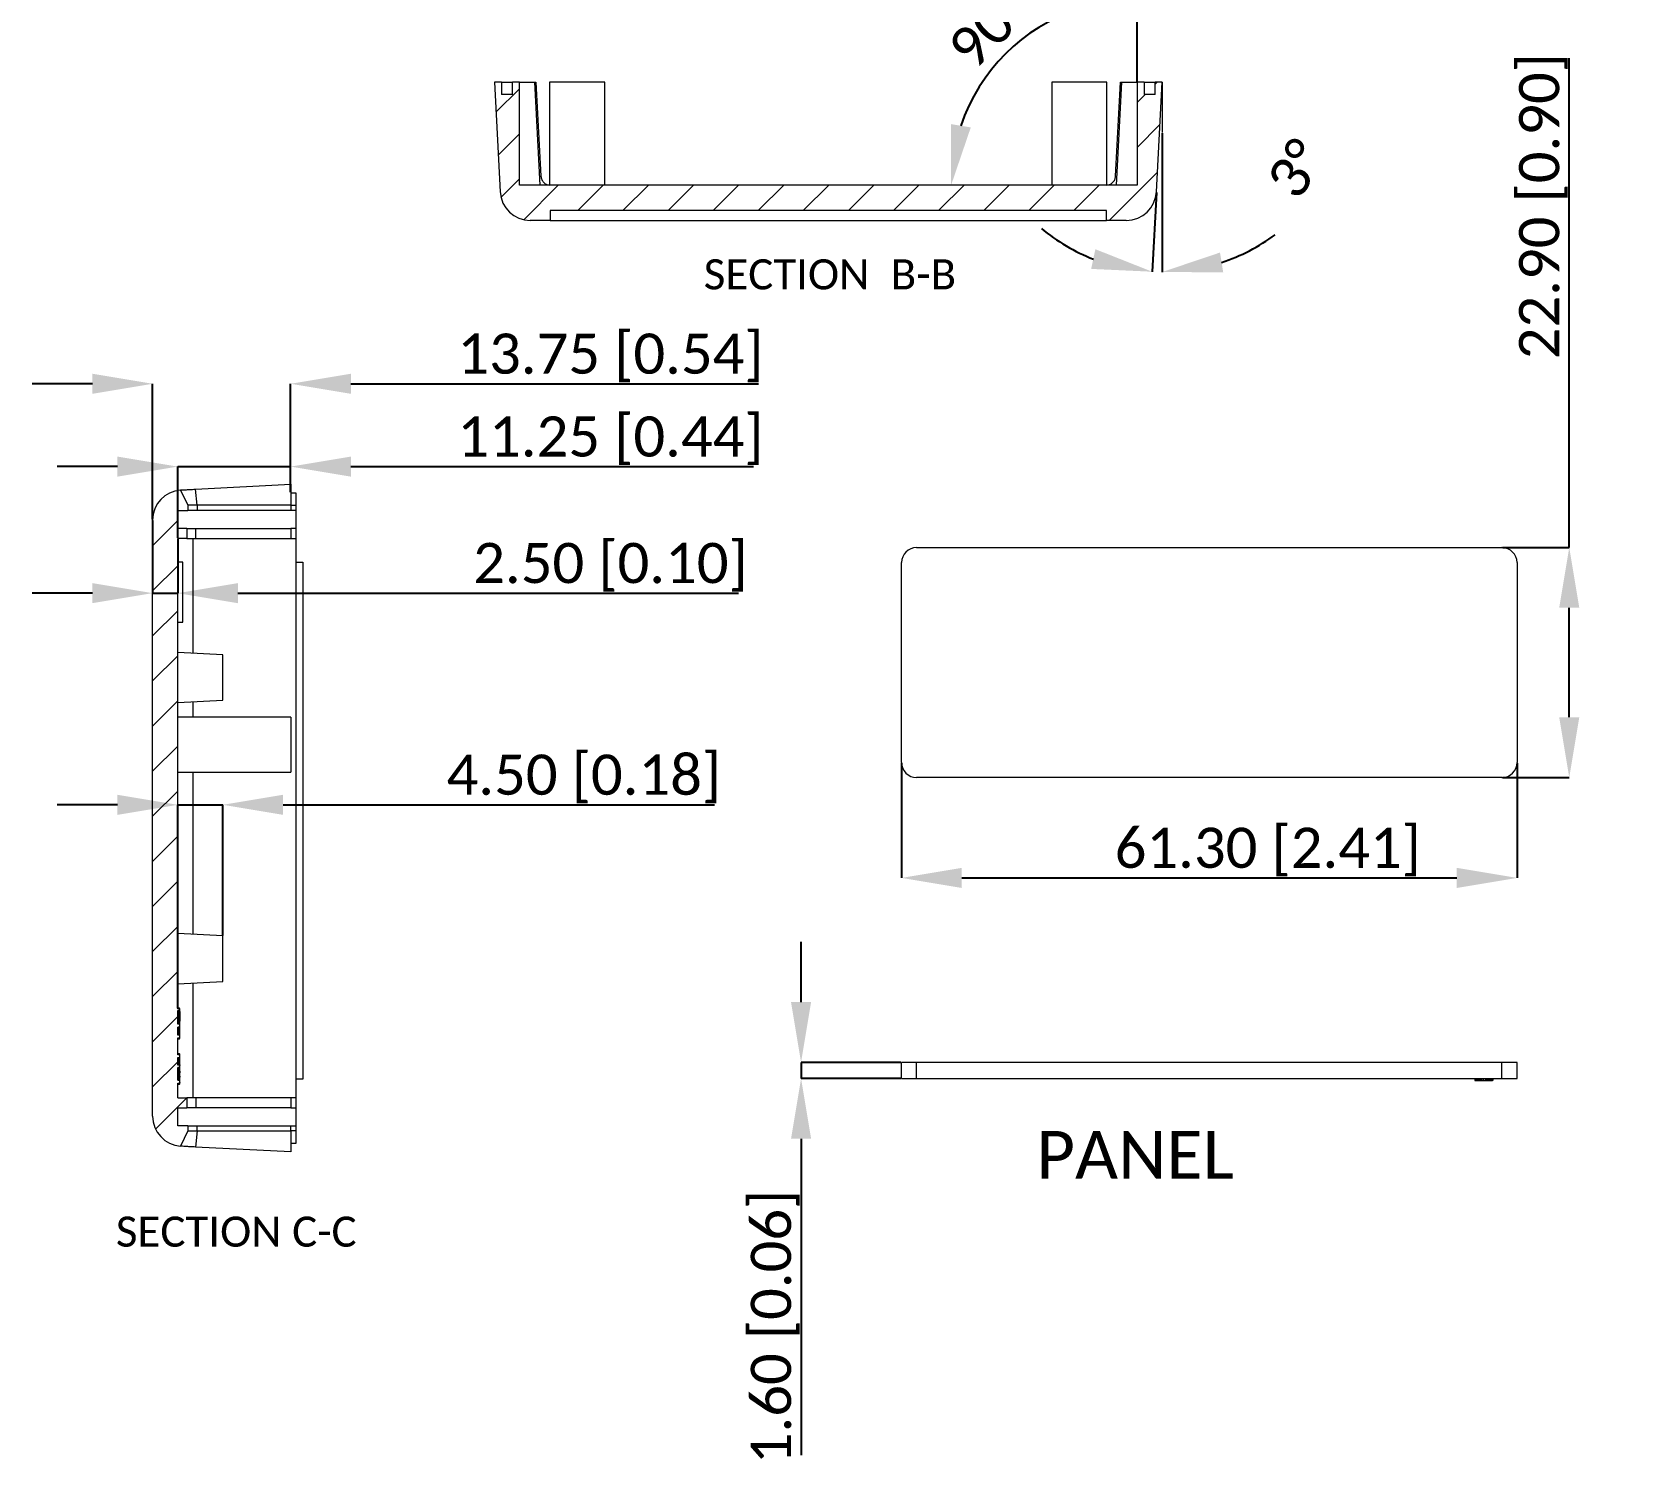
# Model space of a CAD drawing. Header units: millimetres. Extents: x 305 to 730, y -58 to 227.
# Drawn here: x 385.7 to 545.7, y -58.1 to 83.9 of the extents above; entities that cross this region are included whole.
import ezdxf

# ---------------------------------------------------------------- set-up
doc = ezdxf.new("R2010")
doc.units = ezdxf.units.MM
doc.header["$PDSIZE"] = -1
doc.linetypes.add('CENTERX2', pattern=[20.32, 12.7, -2.54, 2.54, -2.54])
doc.linetypes.add('HIDDEN', pattern=[1.905, 1.27, -0.635])
doc.styles.add('SLDTEXTSTYLE1', font='calibri.ttf')
doc.dimstyles.new('SLDDIMSTYLE0', dxfattribs={"dimtxt": 4, "dimasz": 6, "dimexe": 0, "dimexo": 0.0625, "dimgap": 1, "dimtad": 1, "dimrnd": 1e-09, "dimzin": 4, "dimdsep": 46, "dimtxsty": 'SLDTEXTSTYLE1', "dimsah": 1, "dimcen": 0.09, "dimadec": 0, "dimazin": 1, "dimtfac": 1, "dimtmove": 0, "dimatfit": 0, "dimfxl": 1, "dimfrac": 2, "dimtolj": 1, "dimtzin": 12, "dimarcsym": 0})
doc.dimstyles.new('SLDDIMSTYLE1', dxfattribs={"dimtxt": 4, "dimasz": 6, "dimexe": 0, "dimexo": 0.0625, "dimgap": 1, "dimtad": 1, "dimrnd": 1e-09, "dimzin": 12, "dimdsep": 46, "dimtxsty": 'SLDTEXTSTYLE1', "dimsah": 1, "dimcen": 0.09, "dimadec": 0, "dimazin": 3, "dimtfac": 1, "dimtmove": 0, "dimatfit": 0, "dimfxl": 1, "dimfrac": 2, "dimtolj": 1, "dimtzin": 12, "dimarcsym": 0})
doc.dimstyles.new('SLDDIMSTYLE2', dxfattribs={"dimtxt": 4, "dimasz": 6, "dimexe": 0, "dimexo": 0.0625, "dimgap": 1, "dimtad": 1, "dimrnd": 1e-09, "dimzin": 4, "dimdsep": 46, "dimtxsty": 'SLDTEXTSTYLE1', "dimsah": 1, "dimcen": 0.09, "dimadec": 0, "dimazin": 1, "dimtfac": 1, "dimtofl": 0, "dimtmove": 0, "dimatfit": 3, "dimfxl": 1, "dimfrac": 2, "dimtolj": 1, "dimtzin": 12, "dimarcsym": 0})
doc.dimstyles.new('SLDDIMSTYLE4', dxfattribs={"dimtxt": 4, "dimasz": 6, "dimexe": 0, "dimexo": 0.0625, "dimgap": 1, "dimtad": 1, "dimrnd": 1e-09, "dimzin": 12, "dimdsep": 46, "dimtxsty": 'SLDTEXTSTYLE1', "dimsah": 1, "dimcen": 0.09, "dimadec": 0, "dimazin": 3, "dimtfac": 1, "dimtofl": 0, "dimtmove": 0, "dimatfit": 3, "dimfxl": 1, "dimfrac": 2, "dimtolj": 1, "dimtzin": 12, "dimarcsym": 0})
doc.dimstyles.new('SLDDIMSTYLE5', dxfattribs={"dimtxt": 4, "dimasz": 6, "dimexe": 0, "dimexo": 0.0625, "dimgap": 1, "dimtad": 1, "dimdec": 4, "dimzin": 12, "dimdsep": 46, "dimtxsty": 'SLDTEXTSTYLE1', "dimsah": 1, "dimcen": 0.09, "dimazin": 3, "dimtfac": 1, "dimtofl": 0, "dimtmove": 0, "dimatfit": 3, "dimfxl": 1, "dimfrac": 2, "dimtolj": 1, "dimtzin": 12, "dimarcsym": 0})
pattern_1 = [(45, (300.203, -64.7303), (-2.245064, 2.245064), [])]

# ---------------------------------------------------------------- blocks, each defined once
blk = doc.blocks.new('*D87')
at = {"color": 0, "linetype": 'Continuous', "lineweight": -2, "transparency": 16777216}
for p, q in [((498.27, 73.88), (498.27, 60.06)), ((497.69, 67.98), (497.28, 60.09))]:
    blk.add_line(p, q, dxfattribs=at)
for start, end in [(230.4486, 248.7243), (288.2757, 306.5514)]:
    blk.add_arc((498.27, 78.95), 18.89, start, end, dxfattribs=at)
at = {"color": 0, "linetype": 'Continuous', "transparency": 16777216}
for points in [[(491.62, 62.33), (491.2, 60.37), (497.28, 60.09)], [(504.35, 60.03), (504.03, 62), (498.27, 60.06)]]:
    blk.add_solid(points, dxfattribs=at)
at = {"layer": 'Defpoints', "color": 0, "linetype": 'Continuous', "transparency": 16777216}
for p in [(498.27, 78.95), (498.27, 78.95), (498.27, 73.94), (497.7, 68.05), (497.61, 60.07)]:
    blk.add_point(p, dxfattribs=at)
at = {"color": 0, "linetype": 'Continuous', "lineweight": 0, "transparency": 16777216, "insert": (508.47, 69.32), "char_height": 4, "attachment_point": 1, "rotation": 54.8327, "style": 'SLDTEXTSTYLE1'}
blk.add_mtext('\\A1;3°', dxfattribs=at)
blk = doc.blocks.new('*D88')
at = {"color": 0, "linetype": 'Continuous', "lineweight": -2, "transparency": 16777216}
blk.add_line((495.77, 79.02), (495.77, 87.23), dxfattribs=at)
blk.add_arc((495.77, 68.7), 18.52, 108.6425, 161.3575, dxfattribs=at)
at = {"color": 0, "linetype": 'Continuous', "transparency": 16777216}
for points in [[(489.69, 87.24), (490.01, 85.27), (495.77, 87.23)], [(479.21, 74.46), (477.23, 74.79), (477.25, 68.7)]]:
    blk.add_solid(points, dxfattribs=at)
at = {"layer": 'Defpoints', "color": 0, "linetype": 'Continuous', "transparency": 16777216}
for p in [(486.51, 84.74), (495.77, 78.95), (434.27, 68.7), (495.77, 68.7), (495.77, 68.7)]:
    blk.add_point(p, dxfattribs=at)
at = {"color": 0, "linetype": 'Continuous', "lineweight": 0, "transparency": 16777216, "insert": (476.64, 82.77), "char_height": 4, "attachment_point": 1, "rotation": 45.7968, "style": 'SLDTEXTSTYLE1'}
blk.add_mtext('\\A1;90°', dxfattribs=at)
blk = doc.blocks.new('*D101')
at = {"color": 0, "linetype": 'Continuous', "lineweight": -2, "transparency": 16777216}
for p, q in [((391.73, 48.93), (385.73, 48.93)), ((397.73, 35.42), (397.73, 48.93)), ((411.48, 38.14), (411.48, 48.93)), ((417.48, 48.93), (458.08, 48.93))]:
    blk.add_line(p, q, dxfattribs=at)
at = {"color": 0, "linetype": 'Continuous', "transparency": 16777216}
for points in [[(391.73, 49.93), (391.73, 47.93), (397.73, 48.93)], [(417.48, 49.93), (417.48, 47.93), (411.48, 48.93)]]:
    blk.add_solid(points, dxfattribs=at)
at = {"layer": 'Defpoints', "color": 0, "linetype": 'Continuous', "transparency": 16777216}
for p in [(411.48, 48.93), (411.48, 38.08), (397.73, 35.36)]:
    blk.add_point(p, dxfattribs=at)
at = {"color": 0, "linetype": 'Continuous', "lineweight": 0, "transparency": 16777216, "insert": (443.33, 53.93), "char_height": 4, "attachment_point": 2, "style": 'SLDTEXTSTYLE1'}
blk.add_mtext('\\A1;13.75 [0.54]', dxfattribs=at)
blk = doc.blocks.new('*D102')
at = {"color": 0, "linetype": 'Continuous', "lineweight": -2, "transparency": 16777216}
for p, q in [((394.23, 40.68), (388.23, 40.68)), ((400.23, 33.59), (400.23, 40.68)), ((400.23, 40.68), (411.48, 40.68)), ((411.48, 38.14), (411.48, 40.68)), ((417.48, 40.68), (457.58, 40.68))]:
    blk.add_line(p, q, dxfattribs=at)
at = {"color": 0, "linetype": 'Continuous', "transparency": 16777216}
for points in [[(394.23, 41.68), (394.23, 39.68), (400.23, 40.68)], [(417.48, 41.68), (417.48, 39.68), (411.48, 40.68)]]:
    blk.add_solid(points, dxfattribs=at)
at = {"layer": 'Defpoints', "color": 0, "linetype": 'Continuous', "transparency": 16777216}
for p in [(411.48, 40.68), (411.48, 38.08), (400.23, 33.53)]:
    blk.add_point(p, dxfattribs=at)
at = {"color": 0, "linetype": 'Continuous', "lineweight": 0, "transparency": 16777216, "insert": (443.33, 45.68), "char_height": 4, "attachment_point": 2, "style": 'SLDTEXTSTYLE1'}
blk.add_mtext('\\A1;11.25 [0.44]', dxfattribs=at)
blk = doc.blocks.new('*D103')
at = {"color": 0, "linetype": 'Continuous', "lineweight": -2, "transparency": 16777216}
for p, q in [((397.73, 35.3), (397.73, 28.08)), ((400.23, 33.46), (400.23, 28.08)), ((391.73, 28.08), (385.73, 28.08)), ((397.73, 28.08), (400.23, 28.08)), ((406.23, 28.08), (456.08, 28.08))]:
    blk.add_line(p, q, dxfattribs=at)
at = {"color": 0, "linetype": 'Continuous', "transparency": 16777216}
for points in [[(391.73, 29.08), (391.73, 27.08), (397.73, 28.08)], [(406.23, 29.08), (406.23, 27.08), (400.23, 28.08)]]:
    blk.add_solid(points, dxfattribs=at)
at = {"layer": 'Defpoints', "color": 0, "linetype": 'Continuous', "transparency": 16777216}
for p in [(397.73, 35.36), (400.23, 33.53), (400.23, 28.08)]:
    blk.add_point(p, dxfattribs=at)
at = {"color": 0, "linetype": 'Continuous', "lineweight": 0, "transparency": 16777216, "insert": (443.33, 33.08), "char_height": 4, "attachment_point": 2, "style": 'SLDTEXTSTYLE1'}
blk.add_mtext('\\A1;2.50 [0.10]', dxfattribs=at)
blk = doc.blocks.new('*D104')
at = {"color": 0, "linetype": 'Continuous', "lineweight": -2, "transparency": 16777216}
for p, q in [((394.23, 7), (388.23, 7)), ((400.23, -13.26), (400.23, 7)), ((400.23, 7), (404.73, 7)), ((404.73, -6), (404.73, 7)), ((410.73, 7), (453.68, 7))]:
    blk.add_line(p, q, dxfattribs=at)
at = {"color": 0, "linetype": 'Continuous', "transparency": 16777216}
for points in [[(394.23, 8), (394.23, 6), (400.23, 7)], [(410.73, 8), (410.73, 6), (404.73, 7)]]:
    blk.add_solid(points, dxfattribs=at)
at = {"layer": 'Defpoints', "color": 0, "linetype": 'Continuous', "transparency": 16777216}
for p in [(404.73, 7), (404.73, -6.06), (400.23, -13.32)]:
    blk.add_point(p, dxfattribs=at)
at = {"color": 0, "linetype": 'Continuous', "lineweight": 0, "transparency": 16777216, "insert": (440.68, 12), "char_height": 4, "attachment_point": 2, "style": 'SLDTEXTSTYLE1'}
blk.add_mtext('\\A1;4.50 [0.18]', dxfattribs=at)
blk = doc.blocks.new('*D105')
at = {"color": 0, "linetype": 'Continuous', "lineweight": -2, "transparency": 16777216}
for p, q in [((538.81, 32.62), (538.81, 81.37)), ((532.17, 32.62), (538.81, 32.62)), ((538.81, 15.72), (538.81, 26.62)), ((532.17, 9.72), (538.81, 9.72))]:
    blk.add_line(p, q, dxfattribs=at)
at = {"color": 0, "linetype": 'Continuous', "transparency": 16777216}
for points in [[(537.81, 26.62), (539.81, 26.62), (538.81, 32.62)], [(537.81, 15.72), (539.81, 15.72), (538.81, 9.72)]]:
    blk.add_solid(points, dxfattribs=at)
at = {"layer": 'Defpoints', "color": 0, "linetype": 'Continuous', "transparency": 16777216}
for p in [(532.11, 32.62), (532.11, 9.72), (538.81, 9.72)]:
    blk.add_point(p, dxfattribs=at)
at = {"color": 0, "linetype": 'Continuous', "lineweight": 0, "transparency": 16777216, "insert": (533.81, 66.62), "char_height": 4, "attachment_point": 2, "rotation": 90, "style": 'SLDTEXTSTYLE1'}
blk.add_mtext('\\A1;22.90 [0.90]', dxfattribs=at)
blk = doc.blocks.new('*D106')
at = {"color": 0, "linetype": 'Continuous', "lineweight": -2, "transparency": 16777216}
for p, q in [((472.31, 11.15), (472.31, -0.28)), ((533.61, 11.15), (533.61, -0.28)), ((478.31, -0.28), (527.61, -0.28))]:
    blk.add_line(p, q, dxfattribs=at)
at = {"color": 0, "linetype": 'Continuous', "transparency": 16777216}
for points in [[(478.31, 0.72), (478.31, -1.28), (472.31, -0.28)], [(527.61, 0.72), (527.61, -1.28), (533.61, -0.28)]]:
    blk.add_solid(points, dxfattribs=at)
at = {"layer": 'Defpoints', "color": 0, "linetype": 'Continuous', "transparency": 16777216}
for p in [(472.31, 11.22), (533.61, 11.22), (533.61, -0.28)]:
    blk.add_point(p, dxfattribs=at)
at = {"color": 0, "linetype": 'Continuous', "lineweight": 0, "transparency": 16777216, "insert": (508.79, 4.72), "char_height": 4, "attachment_point": 2, "style": 'SLDTEXTSTYLE1'}
blk.add_mtext('\\A1;61.30 [2.41]', dxfattribs=at)
blk = doc.blocks.new('*D100')
at = {"color": 0, "linetype": 'Continuous', "lineweight": -2, "transparency": 16777216}
for p, q in [((462.31, -12.65), (462.31, -6.65)), ((472.25, -18.65), (462.31, -18.65)), ((462.31, -18.65), (462.31, -20.25)), ((472.25, -20.25), (462.31, -20.25)), ((462.31, -26.25), (462.31, -57.75))]:
    blk.add_line(p, q, dxfattribs=at)
at = {"color": 0, "linetype": 'Continuous', "transparency": 16777216}
for points in [[(461.31, -12.65), (463.31, -12.65), (462.31, -18.65)], [(461.31, -26.25), (463.31, -26.25), (462.31, -20.25)]]:
    blk.add_solid(points, dxfattribs=at)
at = {"layer": 'Defpoints', "color": 0, "linetype": 'Continuous', "transparency": 16777216}
for p in [(462.31, -18.65), (472.31, -18.65), (472.31, -20.25)]:
    blk.add_point(p, dxfattribs=at)
at = {"color": 0, "linetype": 'Continuous', "lineweight": 0, "transparency": 16777216, "insert": (457.31, -45), "char_height": 4, "attachment_point": 2, "rotation": 90, "style": 'SLDTEXTSTYLE1'}
blk.add_mtext('\\A1;1.60 [0.06]', dxfattribs=at)

msp = doc.modelspace()

# ---------------------------------------------------------------- hatches: boundary and pattern name
at = {"linetype": 'Continuous', "lineweight": 0}
h = msp.add_hatch(dxfattribs=at)
h.set_pattern_fill('ANSI31', style=0)
h.set_pattern_definition(pattern_1)
edge = h.paths.add_edge_path(flags=0)
edge.add_line((495.7685, 78.95333), (495.7685, 68.70333))
edge.add_line((495.7685, 68.70333), (434.2685, 68.70333))
edge.add_line((434.2685, 68.70333), (434.2685, 78.95333))
edge.add_line((434.2685, 78.95333), (433.5685, 78.95333))
edge.add_line((433.5685, 78.95333), (433.5685, 77.75333))
edge.add_line((433.5685, 77.75333), (432.4685, 77.75333))
edge.add_line((432.4685, 77.75333), (432.4685, 78.95333))
edge.add_line((432.4685, 78.95333), (431.7685, 78.95333))
edge.add_line((431.7685, 78.95333), (432.34011, 68.04632))
edge.add_arc((435.336, 68.20333), 3, 183, 270)
edge.add_line((435.336, 65.20333), (437.3185, 65.20333))
edge.add_line((437.3185, 65.20333), (437.3185, 66.20333))
edge.add_line((437.3185, 66.20333), (492.7185, 66.20333))
edge.add_line((492.7185, 66.20333), (492.7185, 65.20333))
edge.add_line((492.7185, 65.20333), (494.701, 65.20333))
edge.add_arc((494.701, 68.20333), 3, 270, 357)
edge.add_line((497.69689, 68.04632), (498.2685, 78.95333))
edge.add_line((498.2685, 78.95333), (497.5685, 78.95333))
edge.add_line((497.5685, 78.95333), (497.5685, 77.75333))
edge.add_line((497.5685, 77.75333), (496.4685, 77.75333))
edge.add_line((496.4685, 77.75333), (496.4685, 78.95333))
edge.add_line((496.4685, 78.95333), (495.7685, 78.95333))
h = msp.add_hatch(dxfattribs=at)
h.set_pattern_fill('ANSI31', style=0)
h.set_pattern_definition(pattern_1)
edge = h.paths.add_edge_path(flags=0)
edge.add_line((401.12584, -22.17456), (400.23484, -22.17456))
edge.add_line((400.23484, -22.17456), (400.23484, -20.70699))
edge.add_line((400.23484, -20.70699), (400.38484, -20.70699))
edge.add_spline(control_points=[(400.38484, -20.70699), (400.38626, -20.70699), (400.38769, -20.70692), (400.38911, -20.70679), (400.39152, -20.70656), (400.39391, -20.70614), (400.39625, -20.70554), (400.40151, -20.70418), (400.4066, -20.70184), (400.4111, -20.69877), (400.41558, -20.69572), (400.4196, -20.69187), (400.42291, -20.68757), (400.42642, -20.68301), (400.42922, -20.67783), (400.43119, -20.67242), (400.43335, -20.66649), (400.43456, -20.66014), (400.43479, -20.65383), (400.43482, -20.65306), (400.43484, -20.65229), (400.43484, -20.65152)], knot_values=[0.00032, 0.00032, 0.00032, 0.00032, 0.000324237, 0.000324237, 0.000324237, 0.000331375, 0.000331375, 0.000331375, 0.000347693, 0.000347693, 0.000347693, 0.000363949, 0.000363949, 0.000363949, 0.000381179, 0.000381179, 0.000381179, 0.000400106, 0.000400106, 0.000400106, 0.000402397, 0.000402397, 0.000402397, 0.000402397], weights=[1, 1, 1, 1, 1, 1, 1, 1, 1, 1, 1, 1, 1, 1, 1, 1, 1, 1, 1, 1, 1, 1], degree=3, periodic=0)
edge.add_line((400.43484, -20.65152), (400.43484, -20.52216))
edge.add_spline(control_points=[(400.43484, -20.52216), (400.43484, -20.52103), (400.43482, -20.51989), (400.4348, -20.51875), (400.43442, -20.50189), (400.43133, -20.48473), (400.42495, -20.46912), (400.42251, -20.46315), (400.41954, -20.45734), (400.41591, -20.45201), (400.41225, -20.44663), (400.40781, -20.4416), (400.40251, -20.43783), (400.3997, -20.43584), (400.3966, -20.43418), (400.39332, -20.43312), (400.3906, -20.43223), (400.3877, -20.43175), (400.38484, -20.43175)], knot_values=[0.000429964, 0.000429964, 0.000429964, 0.000429964, 0.000433326, 0.000433326, 0.000433326, 0.000483925, 0.000483925, 0.000483925, 0.000503013, 0.000503013, 0.000503013, 0.00052238, 0.00052238, 0.00052238, 0.000532537, 0.000532537, 0.000532537, 0.000541033, 0.000541033, 0.000541033, 0.000541033], weights=[1, 1, 1, 1, 1, 1, 1, 1, 1, 1, 1, 1, 1, 1, 1, 1, 1, 1, 1], degree=3, periodic=0)
edge.add_line((400.38484, -20.43175), (400.23484, -20.43175))
edge.add_line((400.23484, -20.43175), (400.23484, -19.15019))
edge.add_line((400.23484, -19.15019), (400.38484, -19.15019))
edge.add_spline(control_points=[(400.38484, -19.15019), (400.38723, -19.15019), (400.38963, -19.14997), (400.39198, -19.14952), (400.39695, -19.14858), (400.40181, -19.14663), (400.40613, -19.14399), (400.41042, -19.14137), (400.41432, -19.13801), (400.41768, -19.13426), (400.42243, -19.12894), (400.42624, -19.12268), (400.42901, -19.11611), (400.43181, -19.10944), (400.43363, -19.10228), (400.4344, -19.09508), (400.43469, -19.09239), (400.43484, -19.08968), (400.43484, -19.08697)], knot_values=[0.000342251, 0.000342251, 0.000342251, 0.000342251, 0.000349372, 0.000349372, 0.000349372, 0.000364565, 0.000364565, 0.000364565, 0.000379608, 0.000379608, 0.000379608, 0.00040102, 0.00040102, 0.00040102, 0.000422702, 0.000422702, 0.000422702, 0.000430796, 0.000430796, 0.000430796, 0.000430796], weights=[1, 1, 1, 1, 1, 1, 1, 1, 1, 1, 1, 1, 1, 1, 1, 1, 1, 1, 1], degree=3, periodic=0)
edge.add_line((400.43484, -19.08697), (400.43484, -18.97584))
edge.add_spline(control_points=[(400.43484, -18.97584), (400.43484, -18.97289), (400.4346, -18.96993), (400.43412, -18.96701), (400.43313, -18.96096), (400.43107, -18.95499), (400.4281, -18.94963), (400.42518, -18.94437), (400.42129, -18.93955), (400.41674, -18.93563), (400.41237, -18.93185), (400.40726, -18.9288), (400.40186, -18.92676), (400.39667, -18.92481), (400.39106, -18.92374), (400.38552, -18.92366), (400.38529, -18.92365), (400.38506, -18.92365), (400.38484, -18.92365)], knot_values=[0.00007617, 0.00007617, 0.00007617, 0.00007617, 0.000084995, 0.000084995, 0.000084995, 0.00010342, 0.00010342, 0.00010342, 0.000121474, 0.000121474, 0.000121474, 0.000138817, 0.000138817, 0.000138817, 0.000155454, 0.000155454, 0.000155454, 0.000156124, 0.000156124, 0.000156124, 0.000156124], weights=[1, 1, 1, 1, 1, 1, 1, 1, 1, 1, 1, 1, 1, 1, 1, 1, 1, 1, 1], degree=3, periodic=0)
edge.add_line((400.38484, -18.92365), (400.23484, -18.92365))
edge.add_line((400.23484, -18.92365), (400.23484, -18.16797))
edge.add_line((400.23484, -18.16797), (400.38484, -18.16797))
edge.add_ellipse((400.38484, -18.11797), major_axis=(0, -0.05), ratio=0.99999521, start_angle=0.0000001, end_angle=90.0000001)
edge.add_line((400.43484, -18.11797), (400.43484, -17.94337))
edge.add_arc((400.38484, -17.94337), 0.05, 360, 450)
edge.add_line((400.38484, -17.89337), (400.23484, -17.89337))
edge.add_line((400.23484, -17.89337), (400.23484, -16.19933))
edge.add_line((400.23484, -16.19933), (400.38484, -16.19933))
edge.add_arc((400.38484, -16.14933), 0.05, 270, 360)
edge.add_line((400.43484, -16.14933), (400.43484, -15.98137))
edge.add_arc((400.38484, -15.98137), 0.05, 0, 90)
edge.add_line((400.38484, -15.93137), (400.23484, -15.93137))
edge.add_line((400.23484, -15.93137), (400.23484, -15.15663))
edge.add_line((400.23484, -15.15663), (400.38484, -15.15663))
edge.add_spline(control_points=[(400.38484, -15.15663), (400.38664, -15.15663), (400.38845, -15.15647), (400.39023, -15.15616), (400.39474, -15.15538), (400.39913, -15.15357), (400.40301, -15.15114), (400.40686, -15.14873), (400.41033, -15.14568), (400.41336, -15.1423), (400.41854, -15.13655), (400.42261, -15.12973), (400.42574, -15.12265), (400.43049, -15.11189), (400.43324, -15.10014), (400.43432, -15.08843), (400.43466, -15.08466), (400.43484, -15.08088), (400.43484, -15.0771)], knot_values=[0.000402643, 0.000402643, 0.000402643, 0.000402643, 0.000407994, 0.000407994, 0.000407994, 0.000421732, 0.000421732, 0.000421732, 0.000435253, 0.000435253, 0.000435253, 0.000458469, 0.000458469, 0.000458469, 0.000493868, 0.000493868, 0.000493868, 0.000505183, 0.000505183, 0.000505183, 0.000505183], weights=[1, 1, 1, 1, 1, 1, 1, 1, 1, 1, 1, 1, 1, 1, 1, 1, 1, 1, 1], degree=3, periodic=0)
edge.add_line((400.43484, -15.0771), (400.43484, -14.91842))
edge.add_spline(control_points=[(400.43484, -14.91842), (400.43484, -14.91159), (400.4343, -14.90473), (400.43321, -14.89798), (400.43153, -14.88767), (400.42851, -14.87741), (400.42382, -14.86808), (400.42084, -14.86217), (400.41713, -14.85652), (400.41259, -14.8517), (400.40925, -14.84816), (400.40539, -14.845), (400.40112, -14.84267), (400.39774, -14.84082), (400.39402, -14.83946), (400.39022, -14.83881), (400.38845, -14.8385), (400.38664, -14.83835), (400.38484, -14.83835)], knot_values=[0.000100457, 0.000100457, 0.000100457, 0.000100457, 0.000120957, 0.000120957, 0.000120957, 0.000152349, 0.000152349, 0.000152349, 0.000172161, 0.000172161, 0.000172161, 0.000186712, 0.000186712, 0.000186712, 0.000198218, 0.000198218, 0.000198218, 0.000203586, 0.000203586, 0.000203586, 0.000203586], weights=[1, 1, 1, 1, 1, 1, 1, 1, 1, 1, 1, 1, 1, 1, 1, 1, 1, 1, 1], degree=3, periodic=0)
edge.add_line((400.38484, -14.83835), (400.23484, -14.83835))
edge.add_line((400.23484, -14.83835), (400.23484, -13.48262))
edge.add_line((400.23484, -13.48262), (400.38484, -13.48262))
edge.add_spline(control_points=[(400.38484, -13.48262), (400.3856, -13.48262), (400.38637, -13.4826), (400.38713, -13.48257), (400.39061, -13.48241), (400.39408, -13.48188), (400.39745, -13.481), (400.40286, -13.47958), (400.4081, -13.47721), (400.41273, -13.47409), (400.41737, -13.47096), (400.42153, -13.46699), (400.42488, -13.46251), (400.42823, -13.45802), (400.43085, -13.45289), (400.43253, -13.44754), (400.43405, -13.4427), (400.43484, -13.43756), (400.43484, -13.43248)], knot_values=[0.000300395, 0.000300395, 0.000300395, 0.000300395, 0.000302668, 0.000302668, 0.000302668, 0.000313005, 0.000313005, 0.000313005, 0.000329784, 0.000329784, 0.000329784, 0.00034656, 0.00034656, 0.00034656, 0.00036337, 0.00036337, 0.00036337, 0.000378604, 0.000378604, 0.000378604, 0.000378604], weights=[1, 1, 1, 1, 1, 1, 1, 1, 1, 1, 1, 1, 1, 1, 1, 1, 1, 1, 1], degree=3, periodic=0)
edge.add_line((400.43484, -13.43248), (400.43484, -13.37042))
edge.add_spline(control_points=[(400.43484, -13.37042), (400.43484, -13.36577), (400.43418, -13.36108), (400.43289, -13.35661), (400.43135, -13.35123), (400.42885, -13.34604), (400.42561, -13.34147), (400.42237, -13.33691), (400.4183, -13.33284), (400.41373, -13.3296), (400.40916, -13.32637), (400.40397, -13.32388), (400.39859, -13.32234), (400.39414, -13.32106), (400.38947, -13.32041), (400.38484, -13.32041)], knot_values=[0.000070011, 0.000070011, 0.000070011, 0.000070011, 0.000083954, 0.000083954, 0.000083954, 0.000100752, 0.000100752, 0.000100752, 0.000117547, 0.000117547, 0.000117547, 0.000134338, 0.000134338, 0.000134338, 0.00014822, 0.00014822, 0.00014822, 0.00014822], weights=[1, 1, 1, 1, 1, 1, 1, 1, 1, 1, 1, 1, 1, 1, 1, 1], degree=3, periodic=0)
edge.add_line((400.38484, -13.32041), (400.23484, -13.32041))
edge.add_line((400.23484, -13.32041), (400.23484, 33.52544))
edge.add_line((400.23484, 33.52544), (401.12584, 33.52544))
edge.add_line((401.12584, 33.52544), (401.12584, 34.52544))
edge.add_line((401.12584, 34.52544), (400.23484, 34.52544))
edge.add_line((400.23484, 34.52544), (400.23484, 36.32544))
edge.add_line((400.23484, 36.32544), (401.23484, 36.32544))
edge.add_line((401.23484, 36.32544), (401.23484, 36.82544))
edge.add_line((401.23484, 36.82544), (400.50913, 38.34944))
edge.add_arc((400.73484, 35.35794), 3, 94.3148687, 180)
edge.add_line((397.73484, 35.35794), (397.73484, -24.00706))
edge.add_arc((400.73484, -24.00706), 3, 180, 265.6851313)
edge.add_line((400.50913, -26.99855), (401.23484, -25.47456))
edge.add_line((401.23484, -25.47456), (401.23484, -24.97456))
edge.add_line((401.23484, -24.97456), (400.23484, -24.97456))
edge.add_line((400.23484, -24.97456), (400.23484, -23.17456))
edge.add_line((400.23484, -23.17456), (401.12584, -23.17456))
edge.add_line((401.12584, -23.17456), (401.12584, -22.17456))

# ---------------------------------------------------------------- linework, layer by layer
at = {"color": 7, "linetype": 'Continuous', "lineweight": 15}
for p, q in [((432.46842, 78.95335), (431.76843, 78.95335)), ((431.76843, 78.95335), (432.34015, 68.0463)), ((432.46842, 78.95335), (432.46842, 77.75333)), ((432.46842, 78.95335), (433.56849, 78.95335)), ((433.56849, 77.75333), (433.56849, 78.95335)), ((434.26848, 78.95335), (433.56849, 78.95335)), ((434.26848, 68.70332), (434.26848, 78.95335)), ((434.26848, 78.95335), (435.76861, 78.95335)), ((435.76861, 78.95335), (436.30577, 68.70332)), ((435.76861, 78.95335), (435.91071, 78.95335)), ((435.91071, 78.95335), (436.40018, 69.61217)), ((437.2685, 78.95335), (437.2685, 68.70332)), ((442.76858, 78.95335), (437.2685, 78.95335)), ((442.76858, 68.70332), (442.76858, 78.95335)), ((487.26846, 78.95335), (487.26846, 68.70332)), ((492.76853, 78.95335), (487.26846, 78.95335)), ((492.76853, 68.70332), (492.76853, 78.95335)), ((493.63685, 69.61217), (494.12633, 78.95335)), ((493.73127, 68.70332), (494.26843, 78.95335)), ((494.12633, 78.95335), (494.26843, 78.95335)), ((494.26843, 78.95335), (495.76855, 78.95335)), ((496.46855, 78.95335), (495.76855, 78.95335)), ((495.76855, 78.95335), (495.76855, 68.70332)), ((496.46855, 78.95335), (496.46855, 77.75333)), ((496.46855, 78.95335), (497.56862, 78.95335)), ((497.56862, 77.75333), (497.56862, 78.95335)), ((498.26861, 78.95335), (497.56862, 78.95335)), ((497.69688, 68.0463), (498.26861, 78.95335)), ((433.56849, 77.75333), (432.46842, 77.75333)), ((497.56862, 77.75333), (496.46855, 77.75333)), ((495.76855, 68.70332), (434.26848, 68.70332)), ((492.71847, 66.20332), (437.31857, 66.20332)), ((437.31857, 66.20332), (437.31857, 65.20333)), ((492.71847, 65.20333), (492.71847, 66.20332)), ((437.31857, 65.20333), (435.33588, 65.20333)), ((437.31857, 65.20333), (492.71847, 65.20333)), ((494.70092, 65.20333), (492.71847, 65.20333)), ((401.99788, 38.4282), (411.48485, 38.92554)), ((402.18247, 36.82555), (401.99788, 38.4282)), ((411.48485, 38.92554), (411.48485, 38.07534)), ((400.50913, 38.34953), (400.57786, 38.35382)), ((400.50913, 38.34953), (401.23482, 36.82555)), ((401.23482, 36.82555), (401.23482, 36.32535)), ((402.18247, 36.82555), (401.23482, 36.82555)), ((402.18247, 36.82555), (402.18247, 36.32535)), ((411.48485, 36.82555), (402.18247, 36.82555)), ((411.48485, 38.07534), (411.48485, 36.82555)), ((411.48485, 38.07534), (411.98481, 38.07534)), ((411.48485, 36.82555), (411.48485, 36.32535)), ((411.48485, 36.82555), (411.98481, 36.82555)), ((411.98481, 38.07534), (411.98481, 36.82555)), ((411.98481, 36.82555), (411.98481, 36.32535)), ((397.73483, -24.00707), (397.73483, 35.35785)), ((400.23483, 34.52553), (400.23483, 36.32535)), ((400.23483, 36.32535), (401.23482, 36.32535)), ((402.18247, 36.32535), (401.23482, 36.32535)), ((411.48485, 36.32535), (402.18247, 36.32535)), ((411.98481, 36.32535), (411.48485, 36.32535)), ((411.98481, 36.32535), (411.98481, 34.52553)), ((401.12586, 34.52553), (400.23483, 34.52553)), ((401.12586, 34.52553), (401.12586, 33.52536)), ((401.12586, 34.52553), (402.03465, 34.52553)), ((402.03465, 33.52536), (402.03465, 34.52553)), ((402.03465, 34.52553), (411.48485, 34.52553)), ((411.48485, 34.52553), (411.48485, 33.52536)), ((411.98481, 34.52553), (411.48485, 34.52553)), ((411.98481, 34.52553), (411.98481, 33.52536)), ((401.12586, 33.52536), (400.23483, 33.52536)), ((400.23483, -13.32043), (400.23483, 33.52536)), ((401.12586, 33.52536), (402.03465, 33.52536)), ((401.73484, 33.52536), (401.73484, 22.09689)), ((402.03465, 33.52536), (411.48485, 33.52536)), ((411.48485, 33.52536), (411.98481, 33.52536)), ((411.98481, 33.52536), (411.98481, -22.17458)), ((473.81125, 32.61565), (532.11127, 32.61565)), ((400.73486, 31.17551), (400.23483, 31.17551)), ((400.73486, 25.17547), (400.73486, 31.17551)), ((411.98481, 31.17551), (412.68481, 31.17551)), ((412.68481, 31.17551), (412.68481, -20.32457)), ((472.31136, 11.21567), (472.31136, 31.11564)), ((533.61116, 31.11564), (533.61116, 11.21567)), ((400.23483, 25.17547), (400.73486, 25.17547)), ((404.73486, 21.93965), (400.23483, 22.17545)), ((404.73486, 19.67539), (404.73486, 21.93965)), ((404.73486, 17.41125), (404.73486, 19.67539)), ((400.23483, 17.17545), (404.73486, 17.41125)), ((401.73484, 17.25401), (401.73484, 15.74542)), ((411.48485, 15.74542), (400.23483, 15.74542)), ((411.48485, 15.74542), (411.48485, 10.24546)), ((400.23483, 10.24546), (411.48485, 10.24546)), ((401.73484, 10.24546), (401.73484, -5.90311)), ((532.11127, 9.71566), (473.81125, 9.71566)), ((404.73486, -6.06035), (400.23483, -5.82455)), ((404.73486, -8.32461), (404.73486, -6.06035)), ((404.73486, -10.58875), (404.73486, -8.32461)), ((400.23483, -10.82455), (404.73486, -10.58875)), ((401.73484, -10.74599), (401.73484, -22.17458)), ((400.23483, -13.25701), (400.38486, -13.25701)), ((400.23483, -13.25904), (400.38486, -13.25904)), ((400.38486, -13.26297), (400.23483, -13.26297)), ((400.38486, -13.26512), (400.23483, -13.26512)), ((400.38486, -13.32019), (400.23483, -13.32019)), ((400.38486, -13.32043), (400.23483, -13.32043)), ((400.38486, -13.48267), (400.23483, -13.48267)), ((400.23483, -14.83832), (400.23483, -13.48267)), ((400.38486, -13.60772), (400.23483, -13.60772)), ((400.38486, -13.26917), (400.38486, -13.25701)), ((400.38486, -13.60772), (400.38486, -13.48267)), ((400.38486, -14.50942), (400.38486, -13.60772)), ((400.43486, -13.34451), (400.43486, -13.30708)), ((400.43486, -13.43249), (400.43486, -13.37038)), ((400.43486, -13.57256), (400.43486, -13.43249)), ((400.23483, -14.50942), (400.38486, -14.50942)), ((400.38486, -14.83832), (400.23483, -14.83832)), ((400.23483, -15.93135), (400.23483, -15.15661)), ((400.38486, -15.15661), (400.23483, -15.15661)), ((400.23483, -15.50518), (400.38486, -15.50518)), ((400.23483, -15.85267), (400.38486, -15.85267)), ((400.38486, -15.93135), (400.23483, -15.93135)), ((400.38486, -14.83832), (400.38486, -14.50942)), ((400.38486, -15.85267), (400.38486, -15.50518)), ((400.38486, -15.93135), (400.38486, -15.85267)), ((400.43486, -14.91843), (400.43486, -14.54352)), ((400.43486, -15.0771), (400.43486, -14.91843)), ((400.43486, -15.88689), (400.43486, -15.55513)), ((400.43486, -15.98142), (400.43486, -15.88689)), ((400.43486, -16.14939), (400.43486, -15.98142)), ((400.23483, -16.19933), (400.38486, -16.19933)), ((400.23483, -17.89342), (400.23483, -16.19933)), ((400.23483, -16.29053), (400.38486, -16.29053)), ((400.23483, -16.29268), (400.38486, -16.29268)), ((400.43486, -16.24058), (400.43486, -16.17525)), ((400.38486, -17.79304), (400.23483, -17.79304)), ((400.38486, -17.89342), (400.23483, -17.89342)), ((400.23483, -18.16796), (400.38486, -18.16796)), ((400.23483, -18.92362), (400.23483, -18.16796)), ((400.38486, -18.2011), (400.23483, -18.2011)), ((400.23483, -18.46336), (400.38486, -18.46336)), ((400.38486, -18.92362), (400.23483, -18.92362)), ((400.38486, -19.15024), (400.23483, -19.15024)), ((400.23483, -20.43174), (400.23483, -19.15024)), ((400.38486, -19.39843), (400.38486, -19.15024)), ((400.43481, -18.88822), (400.43486, -18.89728)), ((400.43486, -17.93061), (400.43486, -17.84299)), ((400.43486, -17.91797), (400.43486, -17.90486)), ((400.43486, -17.94337), (400.43486, -17.93061)), ((400.43486, -18.11801), (400.43486, -17.94337)), ((400.43486, -18.24389), (400.43486, -18.11801)), ((400.43486, -18.90741), (400.43486, -18.42259)), ((400.43486, -18.96928), (400.43486, -18.90741)), ((400.43486, -19.08694), (400.43486, -18.97584)), ((400.43486, -19.38639), (400.43486, -19.08694)), ((472.31136, -20.25383), (472.31136, -18.6538)), ((473.81125, -18.6538), (472.31136, -18.6538)), ((473.81125, -20.25383), (473.81125, -18.6538)), ((532.11127, -18.6538), (473.81125, -18.6538)), ((532.11127, -20.25383), (532.11127, -18.6538)), ((533.61116, -18.6538), (532.11127, -18.6538)), ((533.61116, -20.25383), (533.61116, -18.6538)), ((400.23483, -19.39843), (400.38486, -19.39843)), ((400.23483, -20.43174), (400.38486, -20.43174)), ((400.23483, -20.707), (400.38486, -20.707)), ((400.23483, -22.17458), (400.23483, -20.707)), ((400.23483, -20.74073), (400.38486, -20.74073)), ((400.23483, -20.78079), (400.38486, -20.78079)), ((400.38486, -19.74498), (400.38486, -19.39843)), ((400.38486, -20.43174), (400.38486, -19.74498)), ((400.38486, -19.74498), (400.43486, -19.74498)), ((400.43486, -19.52778), (400.43486, -19.6992)), ((400.43486, -20.01975), (400.43486, -20.10737)), ((400.43486, -20.65156), (400.43486, -20.52222)), ((400.43486, -20.66992), (400.43486, -20.69066)), ((400.43486, -20.73072), (400.43486, -20.69412)), ((400.43486, -20.77471), (400.43486, -20.73072)), ((412.68481, -20.32457), (411.98481, -20.32457)), ((472.31136, -20.25383), (473.81125, -20.25383)), ((473.81125, -20.25383), (532.11127, -20.25383)), ((529.41189, -20.25383), (529.41189, -20.45386)), ((529.41189, -20.45386), (529.50583, -20.45386)), ((529.50583, -20.25383), (529.50583, -20.45386)), ((529.50583, -20.45386), (529.52466, -20.45386)), ((529.52466, -20.25383), (529.52466, -20.45386)), ((529.52466, -20.45386), (529.77333, -20.45386)), ((529.77333, -20.25383), (529.77333, -20.45386)), ((529.77333, -20.45386), (529.85535, -20.45386)), ((529.85535, -20.25383), (529.85535, -20.45386)), ((529.85535, -20.45386), (530.23992, -20.45386)), ((530.23992, -20.25383), (530.23992, -20.45386)), ((530.23992, -20.45386), (530.43995, -20.45386)), ((530.43995, -20.25383), (530.43995, -20.45386)), ((530.43995, -20.45386), (530.62854, -20.45386)), ((530.62854, -20.25383), (530.62854, -20.45386)), ((530.62854, -20.45386), (530.9659, -20.45386)), ((530.9659, -20.25383), (530.9659, -20.45386)), ((530.9659, -20.45386), (531.05173, -20.45386)), ((531.05173, -20.25383), (531.05173, -20.45386)), ((531.05173, -20.45386), (531.16737, -20.45386)), ((531.16737, -20.25383), (531.16737, -20.45386)), ((531.21434, -20.45386), (531.16737, -20.45386)), ((531.21434, -20.45386), (531.21434, -20.25383)), ((532.11127, -20.25383), (533.61116, -20.25383)), ((400.23483, -20.82465), (400.38486, -20.82465)), ((400.23483, -22.17458), (401.12586, -22.17458)), ((401.12586, -22.17458), (401.12586, -23.17451)), ((402.03465, -22.17458), (401.12586, -22.17458)), ((402.03465, -22.17458), (402.03465, -23.17451)), ((411.48485, -22.17458), (402.03465, -22.17458)), ((411.48485, -22.17458), (411.48485, -23.17451)), ((411.98481, -22.17458), (411.48485, -22.17458)), ((411.98481, -22.17458), (411.98481, -23.17451)), ((400.23483, -23.17451), (401.12586, -23.17451)), ((400.23483, -24.97457), (400.23483, -23.17451)), ((402.03465, -23.17451), (401.12586, -23.17451)), ((411.48485, -23.17451), (402.03465, -23.17451)), ((411.48485, -23.17451), (411.98481, -23.17451)), ((411.98481, -23.17451), (411.98481, -24.97457)), ((401.23482, -24.97457), (400.23483, -24.97457)), ((401.23482, -25.47453), (400.50913, -26.9985)), ((401.23482, -24.97457), (401.23482, -25.47453)), ((401.23482, -24.97457), (402.18247, -24.97457)), ((401.23482, -25.47453), (402.18247, -25.47453)), ((402.18247, -25.47453), (401.99788, -27.07742)), ((402.18247, -25.47453), (402.18247, -24.97457)), ((402.18247, -24.97457), (411.48485, -24.97457)), ((402.18247, -25.47453), (411.48485, -25.47453)), ((411.48485, -25.47453), (411.48485, -24.97457)), ((411.48485, -24.97457), (411.98481, -24.97457)), ((411.48485, -25.47453), (411.48485, -26.72456)), ((411.98481, -25.47453), (411.48485, -25.47453)), ((411.98481, -24.97457), (411.98481, -25.47453)), ((411.98481, -25.47453), (411.98481, -26.72456)), ((400.57786, -27.00291), (400.50913, -26.9985)), ((411.48485, -27.57452), (401.99788, -27.07742)), ((411.48485, -26.72456), (411.48485, -27.57452)), ((411.98481, -26.72456), (411.48485, -26.72456))]:
    msp.add_line(p, q, dxfattribs=at)
at = {"color": 7, "linetype": 'CENTERX2', "lineweight": 15}
msp.add_line((498.2685, 78.95333), (498.2685, 73.94136), dxfattribs=at)
at = {"color": 8, "linetype": 'Continuous', "lineweight": 15}
for p, q in [((400.38486, -13.32043), (400.38486, -13.32019)), ((400.38486, -17.89342), (400.38486, -17.79304)), ((400.38486, -18.2011), (400.38486, -18.16796)), ((400.38486, -18.46336), (400.38486, -18.2011)), ((400.38486, -18.92362), (400.38486, -18.46336)), ((400.38486, -20.74073), (400.38486, -20.707)), ((400.38486, -20.78079), (400.38486, -20.74073)), ((400.38486, -20.82465), (400.38486, -20.78079))]:
    msp.add_line(p, q, dxfattribs=at)
at = {"color": 7, "linetype": 'HIDDEN', "lineweight": 0}
for p, q in [((473.81125, -20.25383), (473.81125, -18.6538)), ((532.11127, -20.25383), (532.11127, -18.6538)), ((529.52085, -20.25383), (529.52085, -20.45386)), ((529.5547, -20.25383), (529.5547, -20.45386)), ((529.57378, -20.25383), (529.57378, -20.45386)), ((529.6999, -20.25383), (529.6999, -20.45386)), ((529.70658, -20.45386), (529.70658, -20.25383)), ((529.72017, -20.25383), (529.72017, -20.45386)), ((529.77286, -20.25383), (529.77286, -20.45386)), ((529.82483, -20.45386), (529.82483, -20.25383)), ((529.84486, -20.25383), (529.84486, -20.45386)), ((529.86894, -20.25383), (529.86894, -20.45386)), ((529.87204, -20.45386), (529.87204, -20.25383)), ((529.8892, -20.25383), (529.8892, -20.45386)), ((529.96073, -20.25383), (529.96073, -20.45386)), ((530.0623, -20.25383), (530.0623, -20.45386)), ((530.0673, -20.25383), (530.0673, -20.45386)), ((530.61662, -20.45386), (530.61662, -20.25383)), ((530.77469, -20.25383), (530.77469, -20.45386)), ((530.77493, -20.45386), (530.77493, -20.25383)), ((530.78065, -20.25383), (530.78065, -20.45386)), ((530.79257, -20.25383), (530.79257, -20.45386)), ((530.82428, -20.25383), (530.82428, -20.45386)), ((530.82738, -20.25383), (530.82738, -20.45386)), ((530.84836, -20.45386), (530.84836, -20.25383)), ((530.91727, -20.45386), (530.91727, -20.25383)), ((530.93252, -20.25383), (530.93252, -20.45386)), ((530.94778, -20.25383), (530.94778, -20.45386)), ((530.96352, -20.25383), (530.96352, -20.45386)), ((531.07152, -20.25383), (531.07152, -20.45386)), ((531.12946, -20.25383), (531.12946, -20.45386)), ((531.18501, -20.25383), (531.18501, -20.45386))]:
    msp.add_line(p, q, dxfattribs=at)
at = {"color": 7, "linetype": 'Continuous', "lineweight": 15}
for centre, radius, start, end in [((435.336, 68.20333), 3, 183, 270), ((494.701, 68.20333), 3, 270, 357), ((400.73484, 35.35794), 3, 94.3148687, 180), ((473.81128, 31.11565), 1.5, 90, 180), ((532.11128, 31.11565), 1.5, 0, 90), ((473.81128, 11.21565), 1.5, 180, 270), ((532.11128, 11.21565), 1.5, 270, 0), ((400.38484, -13.37022), 0.05, 0, 90), ((400.38484, -15.98137), 0.05, 0, 90), ((400.38484, -16.14933), 0.05, 270, 0), ((400.38484, -17.84302), 0.05, 360, 90), ((400.38484, -17.94337), 0.05, 360, 90), ((400.38484, -18.11797), 0.05, 270, 0), ((400.38484, -18.25111), 0.05, 0, 90), ((400.38905, -18.41745), 0.0461, 264.7764017, 353.601309), ((400.38484, -20.73077), 0.05, 270, 360), ((400.38484, -20.77466), 0.05, 270, 0), ((400.73484, -24.00706), 3, 180, 265.6851313)]:
    msp.add_arc(centre, radius, start, end, dxfattribs=at)
for points, knots in [([(436.40018, 69.61217), (436.41995, 69.49147), (436.45947, 69.25007), (436.68371, 68.95273), (436.96616, 68.75723), (437.17786, 68.7315), (437.2685, 68.72048)], [0, 0, 0, 0, 0.266771784, 0.533537594, 0.800258352, 1, 1, 1, 1]), ([(492.76853, 68.72048), (492.85918, 68.7315), (493.07087, 68.75723), (493.35333, 68.95273), (493.57756, 69.25007), (493.61709, 69.49147), (493.63685, 69.61217)], [0, 0, 0, 0, 0.199741648, 0.466462406, 0.733228216, 1, 1, 1, 1]), ([(400.57786, 38.35382), (400.64748, 38.35744), (400.78672, 38.36468), (401.19295, 38.38616), (401.61822, 38.40846), (401.89777, 38.423), (401.99788, 38.4282)], [0, 0, 0, 0, 0.281359293, 0.562703739, 0.84339889, 1, 1, 1, 1]), ([(400.43486, -13.30696), (400.43408, -13.30043), (400.43251, -13.28737), (400.42103, -13.27083), (400.40451, -13.25928), (400.39141, -13.25777), (400.38486, -13.25701)], [0, 0, 0, 0, 0.249669321, 0.499479097, 0.749731956, 1, 1, 1, 1]), ([(400.43486, -13.37038), (400.43448, -13.36571), (400.43363, -13.35546), (400.4263, -13.34092), (400.4143, -13.3289), (400.39972, -13.32163), (400.38948, -13.3208), (400.38486, -13.32043)], [0, 0, 0, 0, 0.178724688, 0.392261009, 0.607981776, 0.822892068, 1, 1, 1, 1]), ([(400.38486, -13.48267), (400.38561, -13.48264), (400.38984, -13.48244), (400.39964, -13.4811), (400.41329, -13.47489), (400.42557, -13.46306), (400.43343, -13.4483), (400.4344, -13.43757), (400.43486, -13.43249)], [0, 0, 0, 0, 0.0289625708, 0.1621149774, 0.3767250242, 0.5904424364, 0.8059145367, 1, 1, 1, 1]), ([(400.43486, -13.57256), (400.43483, -13.57351), (400.43465, -13.57772), (400.43197, -13.58586), (400.42401, -13.5956), (400.41088, -13.60336), (400.39713, -13.60737), (400.3882, -13.60763), (400.38486, -13.60772)], [0, 0, 0, 0, 0.051745416, 0.228384626, 0.444752749, 0.658206473, 0.872267926, 1, 1, 1, 1]), ([(400.43486, -13.57256), (400.43486, -13.65309), (400.43486, -13.80074), (400.43486, -13.98062), (400.43486, -14.06239)], [0, 0, 0, 0, 0.545404379, 1, 1, 1, 1]), ([(400.43486, -14.06239), (400.43486, -14.16366), (400.43486, -14.34011), (400.43486, -14.48274), (400.43486, -14.54352)], [0, 0, 0, 0, 0.573888296, 1, 1, 1, 1]), ([(400.38486, -14.50942), (400.39046, -14.5098), (400.40169, -14.51055), (400.41668, -14.51638), (400.42799, -14.52492), (400.43321, -14.53381), (400.43469, -14.53983), (400.43481, -14.54243), (400.43486, -14.54352)], [0, 0, 0, 0, 0.21388125, 0.428037898, 0.644132655, 0.857606264, 0.940639742, 1, 1, 1, 1]), ([(400.43486, -14.91843), (400.43453, -14.91157), (400.4337, -14.8943), (400.42659, -14.87098), (400.41444, -14.85241), (400.40241, -14.84248), (400.3923, -14.83875), (400.38665, -14.83842), (400.38486, -14.83832)], [0, 0, 0, 0, 0.199176357, 0.501613032, 0.694656301, 0.835976821, 0.947856889, 1, 1, 1, 1]), ([(400.38486, -15.15661), (400.38665, -15.15651), (400.39304, -15.15615), (400.40343, -15.15177), (400.41618, -15.14049), (400.4287, -15.1195), (400.43428, -15.0964), (400.43475, -15.08088), (400.43486, -15.0771)], [0, 0, 0, 0, 0.05250343, 0.186632328, 0.318926085, 0.545595087, 0.889470945, 1, 1, 1, 1]), ([(400.38486, -15.50518), (400.3895, -15.50557), (400.39939, -15.50639), (400.4131, -15.51307), (400.42513, -15.52406), (400.43319, -15.53857), (400.43432, -15.5497), (400.43486, -15.55513)], [0, 0, 0, 0, 0.156066447, 0.332670596, 0.527097497, 0.769110856, 1, 1, 1, 1]), ([(400.38486, -15.85267), (400.38949, -15.85293), (400.39924, -15.85348), (400.41269, -15.858), (400.42497, -15.86534), (400.43316, -15.87539), (400.43431, -15.88314), (400.43486, -15.88689)], [0, 0, 0, 0, 0.168189455, 0.354473489, 0.548302237, 0.781209498, 1, 1, 1, 1]), ([(400.43486, -15.52926), (400.43486, -15.42091), (400.43486, -15.27413), (400.43486, -15.12251), (400.43486, -15.08282)], [0, 0, 0, 0, 0.73824844, 1, 1, 1, 1]), ([(400.38486, -16.29053), (400.3914, -16.28977), (400.40446, -16.28824), (400.42111, -16.27683), (400.43248, -16.26018), (400.43407, -16.2471), (400.43486, -16.24058)], [0, 0, 0, 0, 0.250165784, 0.499451019, 0.750432604, 1, 1, 1, 1]), ([(400.43486, -18.97584), (400.43472, -18.97289), (400.43428, -18.96379), (400.42903, -18.94923), (400.41759, -18.93501), (400.40246, -18.92588), (400.39083, -18.92361), (400.38508, -18.92362), (400.38486, -18.92362)], [0, 0, 0, 0, 0.110756518, 0.341467379, 0.566301126, 0.783768523, 0.991795023, 1, 1, 1, 1]), ([(400.38486, -19.15024), (400.38723, -19.15008), (400.39468, -19.14959), (400.4066, -19.14475), (400.41978, -19.13332), (400.43008, -19.11644), (400.43436, -19.09961), (400.43476, -19.08965), (400.43486, -19.08694)], [0, 0, 0, 0, 0.0803362887, 0.2517261042, 0.4223561064, 0.6631505347, 0.9084924728, 1, 1, 1, 1]), ([(400.43486, -18.90741), (400.43481, -18.9178), (400.43471, -18.93631), (400.4342, -18.955), (400.43397, -18.9632)], [0, 0, 0, 0, 0.5614246152, 1, 1, 1, 1]), ([(400.43486, -18.34546), (400.43486, -18.33751), (400.43486, -18.32046), (400.43486, -18.29512), (400.43486, -18.27184), (400.43486, -18.25634), (400.43486, -18.24964), (400.43486, -18.25132), (400.43486, -18.2514)], [0, 0, 0, 0, 0.16202702, 0.347514819, 0.553005095, 0.770212958, 0.988525735, 1, 1, 1, 1]), ([(400.43486, -18.42259), (400.43486, -18.41725), (400.43486, -18.40637), (400.43486, -18.3804), (400.43486, -18.35862), (400.43486, -18.34546)], [0, 0, 0, 0, 0.276345699, 0.562780456, 1, 1, 1, 1]), ([(400.43486, -20.52222), (400.43485, -20.52107), (400.4346, -20.50307), (400.4302, -20.47825), (400.4166, -20.45156), (400.40553, -20.439), (400.39402, -20.43274), (400.38772, -20.43205), (400.38486, -20.43174)], [0, 0, 0, 0, 0.0309210725, 0.4830497155, 0.6566351399, 0.8312170057, 0.9232344456, 1, 1, 1, 1]), ([(400.38486, -20.707), (400.38627, -20.70694), (400.3901, -20.70678), (400.39929, -20.70528), (400.41159, -20.69951), (400.42378, -20.68784), (400.43224, -20.67222), (400.43471, -20.65939), (400.43485, -20.65232), (400.43486, -20.65156)], [0, 0, 0, 0, 0.051340194, 0.139169993, 0.336881969, 0.534001214, 0.743040972, 0.972556155, 1, 1, 1, 1]), ([(400.38486, -20.74073), (400.38952, -20.74034), (400.3996, -20.73948), (400.41334, -20.73267), (400.42524, -20.7217), (400.43324, -20.70719), (400.43433, -20.69612), (400.43486, -20.69066)], [0, 0, 0, 0, 0.146429475, 0.316629725, 0.511023375, 0.758735509, 1, 1, 1, 1]), ([(400.43486, -19.74498), (400.43486, -19.6771), (400.43486, -19.5559), (400.43486, -19.43819), (400.43486, -19.38639)], [0, 0, 0, 0, 0.560040314, 1, 1, 1, 1]), ([(400.43486, -20.52222), (400.43486, -20.38669), (400.43486, -20.1448), (400.43486, -19.86709), (400.43486, -19.74498)], [0, 0, 0, 0, 0.560281955, 1, 1, 1, 1]), ([(401.99788, -27.07742), (401.81941, -27.06804), (401.46245, -27.04929), (401.00593, -27.02539), (400.71184, -27.00989), (400.61378, -27.00478), (400.57786, -27.00291)], [0, 0, 0, 0, 0.2789456283, 0.5579384606, 0.8380755485, 1, 1, 1, 1])]:
    msp.add_open_spline(points, degree=3, knots=knots, dxfattribs=at)
at = {"color": 8, "linetype": 'Continuous', "lineweight": 15}
for points, knots in [([(400.38486, -13.32091), (400.38486, -13.30574), (400.38486, -13.2769), (400.38486, -13.27166), (400.38486, -13.26917)], [0, 0, 0, 0, 0.52609575, 1, 1, 1, 1]), ([(400.38486, -15.50518), (400.38486, -15.44744), (400.38486, -15.33464), (400.38486, -15.21501), (400.38486, -15.15661)], [0, 0, 0, 0, 0.511835206, 1, 1, 1, 1]), ([(400.38486, -16.29053), (400.38486, -16.28568), (400.38486, -16.27622), (400.38486, -16.22454), (400.38486, -16.19933)], [0, 0, 0, 0, 0.512433627, 1, 1, 1, 1])]:
    msp.add_open_spline(points, degree=3, knots=knots, dxfattribs=at)
at = {"color": 7, "linetype": 'Continuous', "lineweight": 15}
msp.add_open_spline([(400.38484, -19.39841), (400.41102, -19.39798), (400.43484, -19.3925), (400.43484, -19.38641)], degree=3, dxfattribs=at)

# ---------------------------------------------------------------- texts
at = {"color": 7, "linetype": 'Continuous', "lineweight": 0, "style": 'SLDTEXTSTYLE1'}
for s, insert, char_height, attachment_point in [('SECTION  B-B', (465.18195, 61.32848), 3, 2), ('PANEL', (485.75335, -25.48369), 4.7625, 1), ('SECTION C-C', (406.06146, -34.00619), 3, 2)]:
    msp.add_mtext(s, dxfattribs=dict(at, insert=insert, char_height=char_height, attachment_point=attachment_point))

# ---------------------------------------------------------------- dimensions: what is measured, and where the dimension line sits
at = {"color": 7, "linetype": 'Continuous', "lineweight": 0}
for base, line1, line2, picture, middle in [((486.50751, 84.74382), ((495.7685, 78.95333), (495.7685, 68.70333)), ((495.7685, 68.70333), (434.2685, 68.70333)), '*D88', (482.49062, 81.61694)), ((497.60923, 60.07436), ((497.69689, 68.04632), (498.2685, 78.95333)), ((498.2685, 78.95333), (498.2685, 73.94136)), '*D87', (513.71097, 68.07306))]:
    dim = msp.add_angular_dim_2l(base=base, line1=line1, line2=line2, dimstyle='SLDDIMSTYLE5', dxfattribs=at)
    dim.commit()
    dim.dimension.update_dxf_attribs({"geometry": picture, "text_midpoint": middle, "dimtype": 162})
for base, p1, p2, angle, dimstyle, picture, middle in [((538.81253, 9.71565), (532.11128, 32.61565), (532.11128, 9.71565), 90, 'SLDDIMSTYLE2', '*D105', (538.81253, 66.61565)), ((411.48484, 40.68275), (400.23484, 33.52544), (411.48484, 38.07544), 0, 'SLDDIMSTYLE1', '*D102', (443.32963, 40.68275)), ((462.31128, -18.65383), (472.31128, -20.25383), (472.31128, -18.65383), 90, 'SLDDIMSTYLE0', '*D100', (462.31128, -45.00383))]:
    dim = msp.add_linear_dim(base=base, p1=p1, p2=p2, angle=angle, dimstyle=dimstyle, dxfattribs=at)
    dim.commit()
    dim.dimension.update_dxf_attribs({"geometry": picture, "text_midpoint": middle, "dimtype": 160})
for base, p1, p2, dimstyle, picture, middle in [((411.48484, 48.92544), (397.73484, 35.35794), (411.48484, 38.07544), 'SLDDIMSTYLE4', '*D101', (443.32963, 48.92544)), ((400.23484, 28.08054), (397.73484, 35.35794), (400.23484, 33.52544), 'SLDDIMSTYLE0', '*D103', (443.32963, 28.08054)), ((404.73484, 7.00414), (400.23484, -13.32041), (404.73484, -6.06039), 'SLDDIMSTYLE0', '*D104', (440.68484, 7.00414)), ((533.61128, -0.28435), (472.31128, 11.21565), (533.61128, 11.21565), 'SLDDIMSTYLE0', '*D106', (508.78976, -0.28435))]:
    dim = msp.add_linear_dim(base=base, p1=p1, p2=p2, dimstyle=dimstyle, dxfattribs=at)
    dim.commit()
    dim.dimension.update_dxf_attribs({"geometry": picture, "text_midpoint": middle, "dimtype": 160})

doc.saveas('drawing.dxf')
